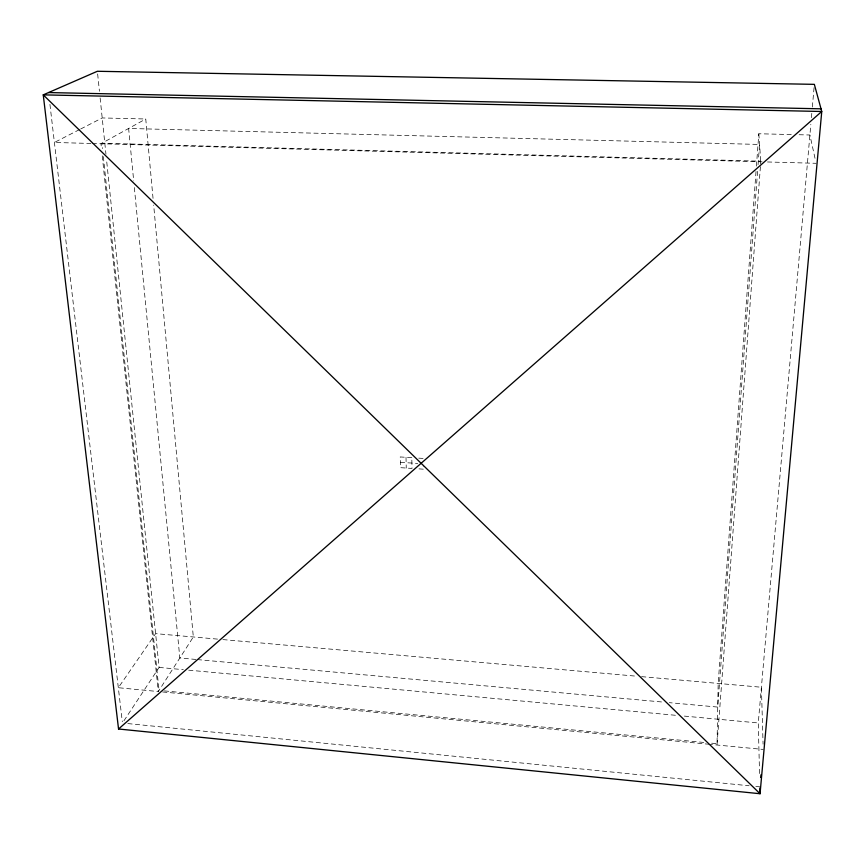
<?xml version="1.0" encoding="UTF-8"?>
<svg xmlns="http://www.w3.org/2000/svg" width="865" height="865" viewBox="0 0 865 865"><rect width="100%" height="100%" fill="white"/><g stroke="black" fill="none" stroke-linecap="round" stroke-linejoin="round"><path stroke-width="0.65" stroke-dasharray="4.33 3.24" d="M756.032 171.486L718.177 683.415L717.009 745.014L760.573 164.48M756.421 166.091L758.821 133.761L792.427 134.572M757.567 171.367L717.723 707.073L669.315 702.661M758.064 164.631L759.567 144.444L128.625 128.463L133.697 180.871M760.53 163.874L760.735 161.182L101.94 143.212L102.502 148.575M759.535 773.537L758.27 722.956L810.84 124.333M811.424 117.662L811.889 112.331M812.354 107.001L814.235 85.678M217.537 639.116L155.613 633.634L118.332 687.718L158.295 691.546L193.328 636.975L153.667 205.092M123.933 720.815L159.106 667.423L106.514 159.571M153.04 198.366L145.753 118.992L100.978 143.741L101.4 147.764M79.493 129.588L54.398 142.465L90.857 143.46M80.694 128.982L102.2 117.943L145.753 118.992M799.141 134.735L809.899 134.994L815.263 159.441M92.209 143.504L762.087 161.82M767.482 161.971L816.106 163.301M418.757 458.136L423.396 458.439M400.365 462.321L417.709 463.445M418.974 468.884L423.601 469.198L423.526 465.165M222.921 639.592L636.207 676.171M641.592 676.646L761.405 687.243L763.081 744.149M195.977 659.454L179.833 657.984L134.216 186.245M197.317 659.584L662.59 702.045M159.106 667.423L183.294 669.661M188.667 670.159L676.322 715.355M684.377 716.101L758.27 722.956M164.415 690.897L704.932 742.548M711.657 743.186L717.031 743.695M162.663 691.957L707.602 744.116M708.154 744.17L763.244 749.436M127.847 723.583L749.112 785.766M755.837 786.447L759.87 786.847M49.932 104.384L122.311 721.734M103.346 156.619L159.041 690.378M102.243 155.819L158.295 691.546M97.648 73.947L99.443 91.279M100.124 97.94L105.952 154.197M758.821 133.761L760.778 161.787M406.009 457.315L406.258 468.052M411.794 457.693L400.225 456.947L400.495 467.673L412.032 468.43L411.794 457.693"/><path stroke-width="1.3" d="M760.713 777.494L760.951 774.824M118.548 729L821.75 111.488L814.343 84.348L97.367 71.276L43.25 94.869L118.548 729L760.043 793.724L821.75 111.488L43.25 94.869L760.043 793.724L759.892 787.993M48.548 92.566L821.026 108.817"/></g></svg>
